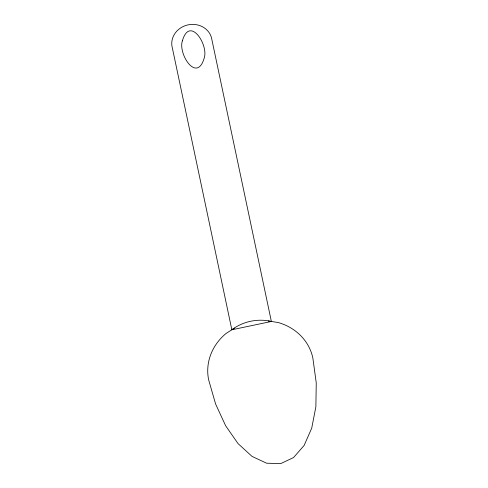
<?xml version="1.0" encoding="UTF-8"?>
<svg xmlns="http://www.w3.org/2000/svg" width="488" height="488" viewBox="0 0 488 488"><rect width="100%" height="100%" fill="white"/><g stroke="black" fill="none" stroke-linecap="round" stroke-linejoin="round"><path stroke-width="0.73" d="M231.837 329.784C242.817 321.397 257.939 318.219 271.365 321.47A505.104 1.104 78.1 0 0 240.541 175.314L211.92 39.851A20.24 18.385 -11.6 0 0 188.112 24.857A20.24 18.385 -11.6 0 0 172.392 48.16L201.013 183.628A505.104 1.104 78.1 0 1 231.837 329.784L271.365 321.47M234.405 328.143L226.054 333.469A53.229 48.361 -11.6 0 0 208.669 379.92L215.617 404.04L225.645 425.768L238.065 443.629L252.028 456.396L266.588 463.21L280.752 463.6L293.556 457.543L304.122 445.446L311.728 428.141L315.87 406.803L316.248 382.885L312.851 358.015A53.229 48.361 -11.6 0 0 278.148 322.513L268.351 321.006M182.396 40.809C177.87 53.9 196.89 83.503 204.21 58.041C208.736 44.951 189.716 15.348 182.396 40.809"/></g></svg>
